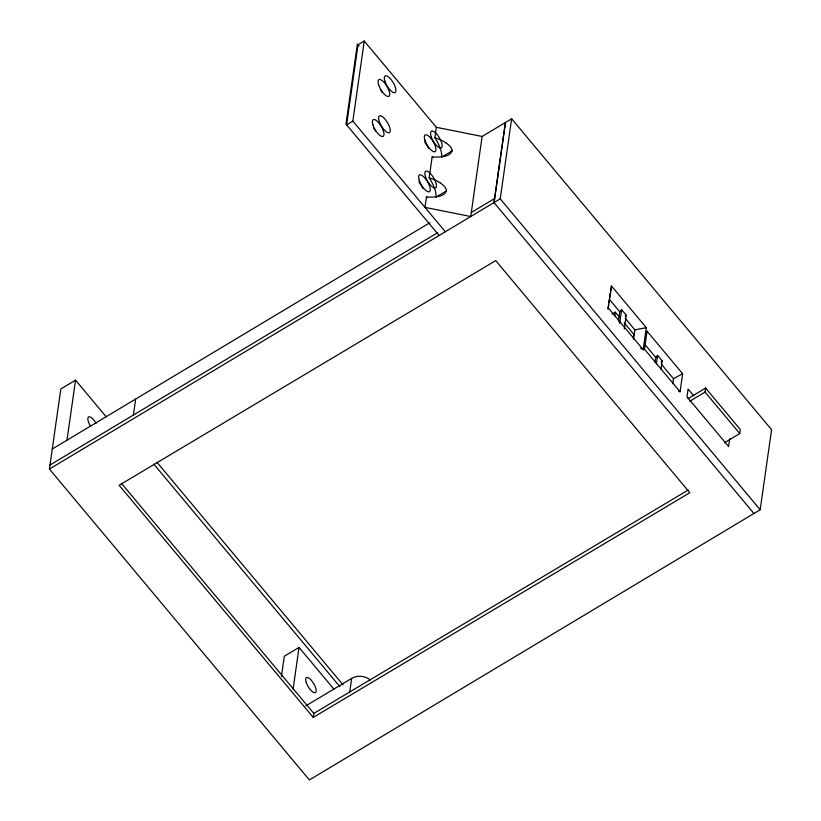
<?xml version="1.0" encoding="UTF-8"?>
<svg xmlns="http://www.w3.org/2000/svg" width="821" height="821" viewBox="0 0 821 821"><rect width="100%" height="100%" fill="white"/><g stroke="black" fill="none" stroke-linecap="round" stroke-linejoin="round"><path stroke-width="1.23" d="M364.247 41.05L352.845 121.118L346.616 124.854L358.007 44.786L364.247 41.05L436.362 127.306L482.122 136.46L511.627 118.778L771.576 429.681L760.184 509.749L309.373 779.95L49.424 469.048L60.816 388.98L75.542 380.154L106.248 416.873M66.994 440.2L75.542 380.154M133.382 415.057L135.67 399.047M281.429 676.422L284.302 656.256L299.029 647.43L333.962 689.219M293.066 689.271L299.029 647.43M313.232 717.4L119.158 485.283L495.72 260.606L689.794 492.723L313.232 717.4L313.807 713.398L121.375 483.241M349.664 692.411L351.655 678.403A14.593 12.469 8.1 0 1 370.25 679.993M436.362 127.306L434.873 137.754A19.458 6.958 59.1 0 1 441.698 157.109L451.899 151.002C450.483 156.011 443.915 156.483 439.646 156.985A31.403 16.276 12.5 0 1 432.154 156.883L429.178 177.788A19.458 6.958 59.1 0 1 436.002 197.143L446.203 191.036C444.777 196.045 438.219 196.517 433.95 197.019A31.403 16.276 12.5 0 1 426.448 196.927L424.97 207.374L470.731 216.528L482.122 136.46M505.387 122.514L493.996 202.582L753.945 513.494M494.078 202.695L505.479 122.616M760.184 509.749L500.225 198.846L511.627 118.778M607.971 308.614L608.474 305.104M608.802 302.775L609.305 299.265L619.783 311.806L618.459 321.144M608.156 309.004L611.481 285.995L646.312 327.651L643.182 349.674L640.606 348.217M614.755 315.921L615.298 312.165L612.045 314.115M619.681 323.402L621.63 309.712L626.238 315.223L624.299 328.913M633.258 338.047L633.791 334.291L624.145 322.745M633.555 339.206L634.879 329.857L625.202 318.291M643.89 349.705L644.506 349.223L647.071 331.212L682.651 373.76L680.086 391.771L678.577 391.196M655.035 362.472L655.753 357.463L657.59 355.37L662.208 360.881L660.997 369.409M656.379 363.898L657.59 355.37M672.768 383.674L673.477 378.666L661.182 363.96M724.379 442.755L739.752 433.55L705.065 392.069L705.629 388.066L688.07 398.585M729.705 438.825L728.607 446.562L686.982 396.779L688.09 389.051L693.796 395.876M739.752 433.55L740.316 429.547L705.629 388.066M609.572 297.613L611.481 285.995M646.24 333.193L647.071 331.212M619.783 311.806L621.63 309.712M625.202 316.403L626.238 315.223M661.172 362.061L662.208 360.881M52.267 449.025L429.876 222.707M49.989 465.045L437.48 232.795M471.295 212.526L494.56 198.579M49.424 469.048L500.225 198.846M689.691 401.274L705.065 392.069M305.658 705.968L351.655 678.403M313.807 713.398L688.162 490.034M673.477 378.666L682.651 373.76M634.879 329.857L646.312 327.651M446.121 142.926L441.985 140.586A31.403 16.276 12.5 0 0 434.873 137.754M440.415 182.96L436.279 180.62A31.403 16.276 12.5 0 0 429.178 177.788M645.101 344.728L655.753 357.463M615.298 312.165L619.311 316.978M644.506 349.223L680.086 391.771M608.351 308.019L643.182 349.674M359.013 45.997L357.381 44.036L345.98 124.104L439.112 235.483M352.845 121.118L445.341 231.748M156.903 462.223L343.045 684.847M153.784 464.091L339.925 686.715M380.441 89.602A9.729 3.479 59.1 0 1 381.847 92.178M424.611 142.012A9.729 3.479 59.1 0 1 428.49 148.375M418.915 182.057A9.729 3.479 59.1 0 1 422.794 188.409M373.709 128.086A9.729 3.479 59.1 0 1 375.72 131.339M433.047 157.663A19.458 6.958 59.1 0 1 432.154 156.893M445.967 142.998A17.385 9.01 12.5 0 1 452.207 151.054M427.351 197.697A19.458 6.958 59.1 0 1 426.448 196.927M440.272 183.032A17.385 9.01 12.5 0 1 446.511 191.088M90.567 426.345A8.754 3.13 59.1 0 1 88.606 416.914A8.754 3.13 59.1 0 1 96.036 423.297M378.635 84.85A9.729 3.479 59.1 0 0 388.692 96.416A9.729 3.479 59.1 0 0 384.331 82.654A9.729 3.479 59.1 0 0 378.635 84.85M424.888 140.165A9.729 3.479 59.1 0 0 434.945 151.721A9.729 3.479 59.1 0 0 430.584 137.969A9.729 3.479 59.1 0 0 424.888 140.165M419.192 180.199A9.729 3.479 59.1 0 0 429.25 191.755A9.729 3.479 59.1 0 0 424.878 178.003A9.729 3.479 59.1 0 0 419.192 180.199M372.939 124.884A9.729 3.479 59.1 0 0 382.997 136.45A9.729 3.479 59.1 0 0 378.635 122.688A9.729 3.479 59.1 0 0 372.939 124.884M306.212 682.302A8.754 3.13 59.1 0 0 315.264 692.708A8.754 3.13 59.1 0 0 311.344 680.322A8.754 3.13 59.1 0 0 306.212 682.302M384.998 81.505A9.729 3.479 59.1 0 0 395.086 92.599A9.729 3.479 59.1 0 0 390.283 78.6A9.729 3.479 59.1 0 0 384.998 81.505M431.251 136.82A9.729 3.479 59.1 0 0 441.339 147.913A9.729 3.479 59.1 0 0 436.536 133.905A9.729 3.479 59.1 0 0 431.251 136.82M425.555 176.854A9.729 3.479 59.1 0 0 435.633 187.947A9.729 3.479 59.1 0 0 430.83 173.939A9.729 3.479 59.1 0 0 425.555 176.854M379.302 121.539A9.729 3.479 59.1 0 0 389.39 132.643A9.729 3.479 59.1 0 0 384.587 118.635A9.729 3.479 59.1 0 0 379.302 121.539"/></g></svg>
